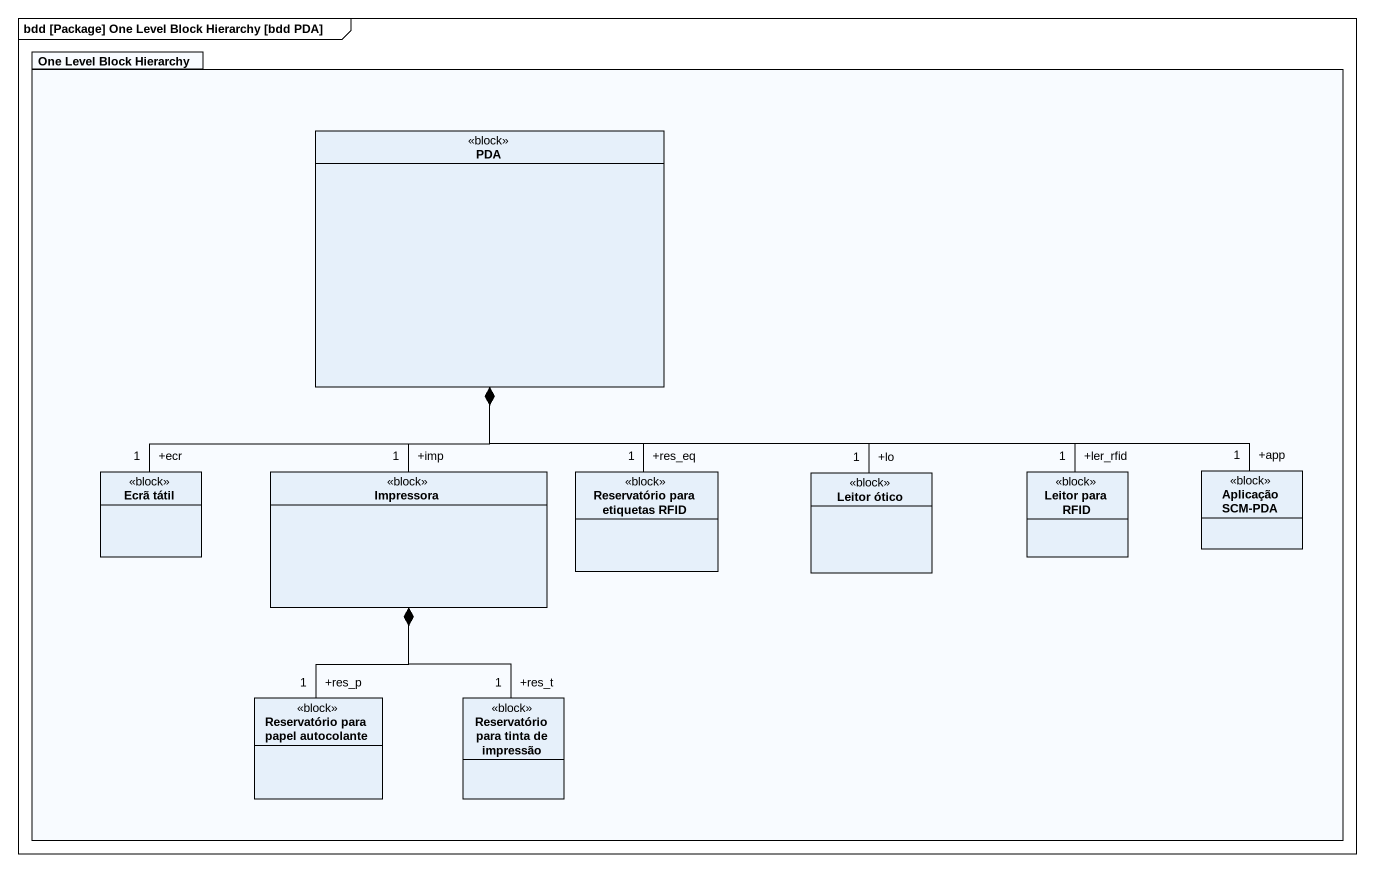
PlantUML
@startuml
mainframe bdd [Package] One Level Block Hierarchy [bdd PDA]
hide circle
hide empty members
package "One Level Block Hierarchy" as One_Level_Block_Hierarchy {
  class PDA <<block>>
  class "Aplicação SCM-PDA" as Aplicação_SCM_PDA <<block>>
  class "Ecrã tátil" as Ecrã_tátil <<block>>
  class Impressora <<block>>
  class "Reservatório para etiquetas RFID" as Reservatório_para_etiquetas <<block>>
  class "Leitor ótico" as Leitor_ótico <<block>>
  class "Leitor para RFID" as Leitor_para_RFID <<block>>
  class "Reservatório para papel autocolante" as Reservatório_para_papel <<block>>
  class "Reservatório para tinta de impressão" as Reservatório_para_tinta_de <<block>>
}
Aplicação_SCM_PDA "+app\n1" -left-* PDA
Ecrã_tátil "+ecr\n1" -up-* PDA
Impressora "+imp\n1" -up-* PDA
Reservatório_para_etiquetas "+res_eq\n1" -up-* PDA
Leitor_ótico "+lo\n1" -up-* PDA
Leitor_para_RFID "+ler_rfid\n1" -left-* PDA
Reservatório_para_papel "+res_p\n1" -up-* Impressora
Reservatório_para_tinta_de "+res_t\n1" -up-* Impressora
@enduml
